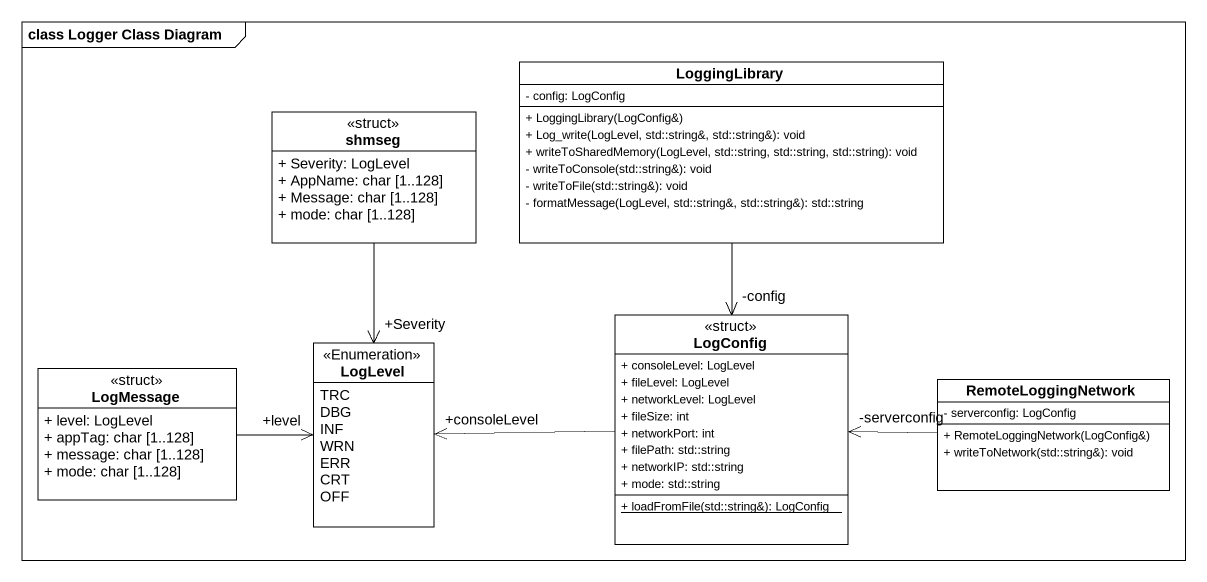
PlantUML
@startuml
mainframe class Logger Class Diagram
hide circle
hide empty members
skinparam classAttributeIconSize 0
class LoggingLibrary {
  - config: LogConfig
  + LoggingLibrary(LogConfig&)
  + Log_write(LogLevel, std::string&, std::string&): void
  + writeToSharedMemory(LogLevel, std::string, std::string, std::string): void
  - writeToConsole(std::string&): void
  - writeToFile(std::string&): void
  - formatMessage(LogLevel, std::string&, std::string&): std::string
}
class shmseg <<struct>> {
  + Severity: LogLevel
  + AppName: char [1..128]
  + Message: char [1..128]
  + mode: char [1..128]
}
class LogConfig <<struct>> {
  + consoleLevel: LogLevel
  + fileLevel: LogLevel
  + networkLevel: LogLevel
  + fileSize: int
  + networkPort: int
  + filePath: std::string
  + networkIP: std::string
  + mode: std::string
  {static} + loadFromFile(std::string&): LogConfig
}
class LogMessage <<struct>> {
  + level: LogLevel
  + appTag: char [1..128]
  + message: char [1..128]
  + mode: char [1..128]
}
enum LogLevel <<Enumeration>> {
  TRC
  DBG
  INF
  WRN
  ERR
  CRT
  OFF
}
class RemoteLoggingNetwork {
  - serverconfig: LogConfig
  + RemoteLoggingNetwork(LogConfig&)
  + writeToNetwork(std::string&): void
}
LoggingLibrary --> "-config" LogConfig
shmseg --> "+Severity" LogLevel
LogConfig -left-> "+consoleLevel" LogLevel
LogMessage -right-> "+level" LogLevel
RemoteLoggingNetwork -left-> "-serverconfig" LogConfig
@enduml
